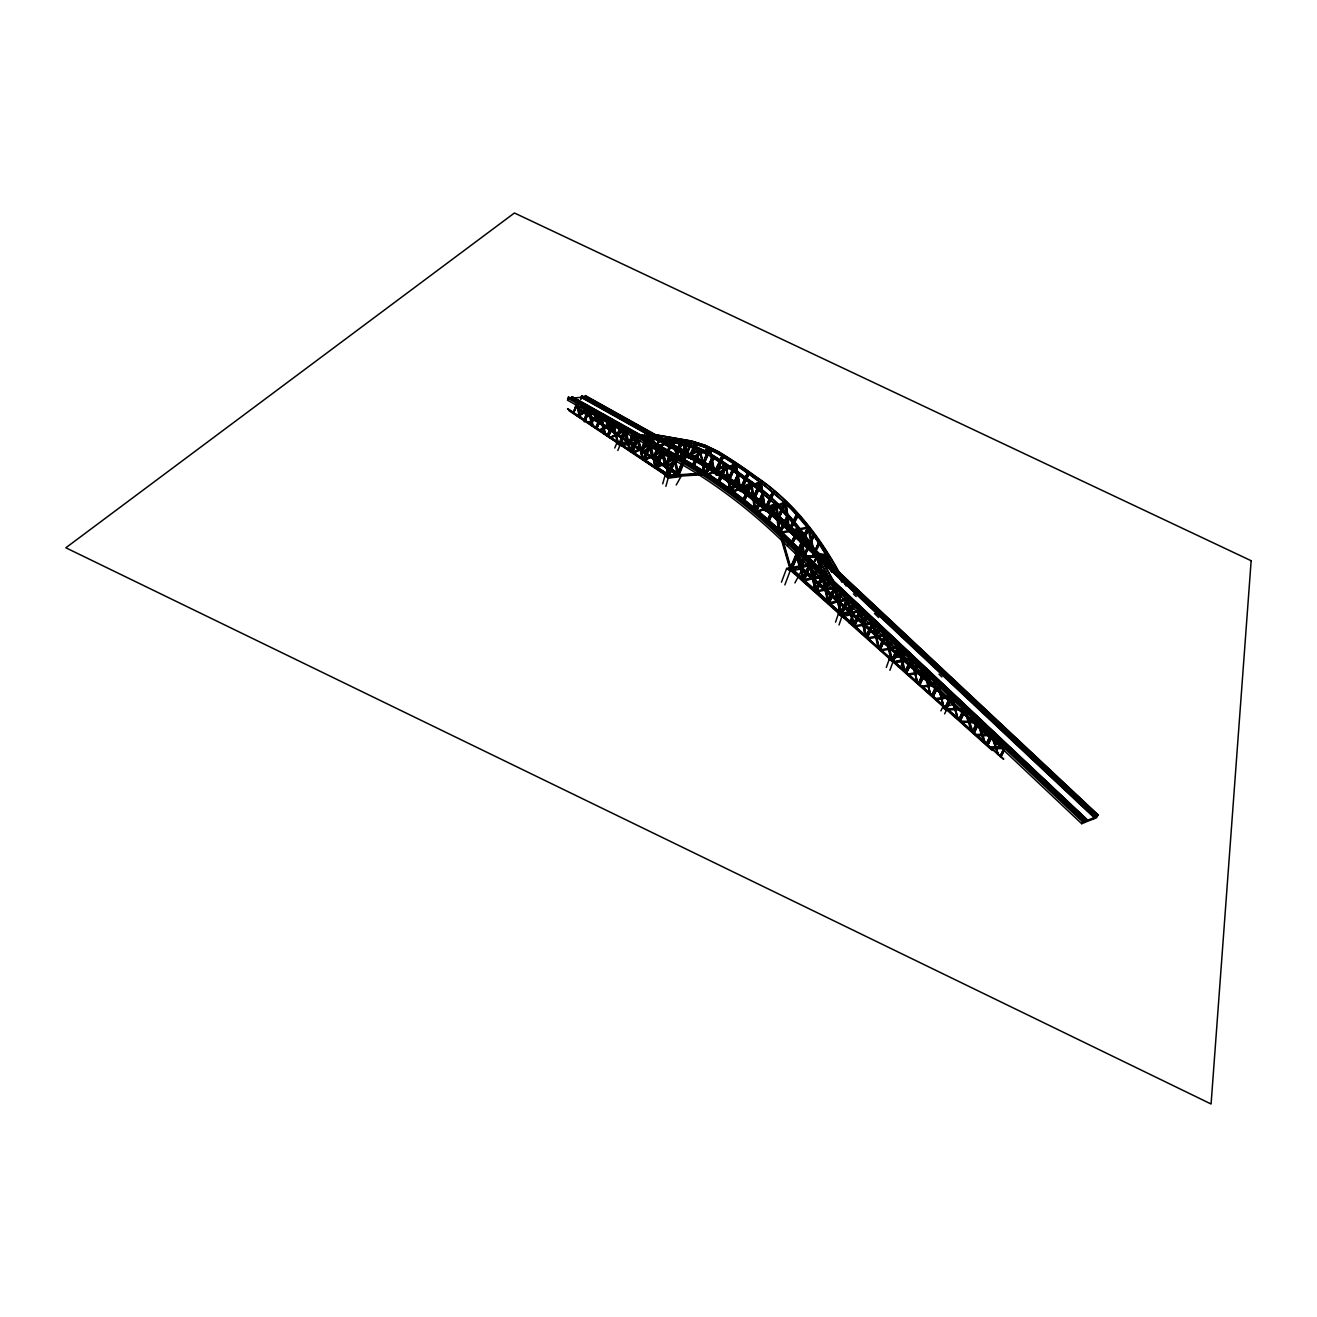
<?xml version="1.0" encoding="UTF-8"?>
<svg xmlns="http://www.w3.org/2000/svg" width="1317" height="1317" viewBox="0 0 1317 1317"><rect width="100%" height="100%" fill="white"/><g stroke="black" fill="none" stroke-linecap="round" stroke-linejoin="round"><path stroke-width="1.5" d="M662.714 483.816L664.986 475.7L668.147 478.219L680.971 476.573L676.23 484.969M665.875 486.335L668.147 478.219M835.521 622.167L838.336 613.969L850.634 611.286M839.011 624.966L841.826 616.751L854.124 614.051L848.938 622.743M886.308 667.439L889.271 659.224L901.388 656.195M889.897 670.32L892.877 662.105L904.977 659.06L902.589 657.15M634.613 435.861L635.65 433.984L681.877 442.084L695.623 446.381L708.744 452.735A571.529 397.125 72.5 0 1 746.492 478.071C786.216 504.724 814.581 543.806 836.097 586.016M644.49 434.808L645.511 432.964L691.672 440.997L705.402 445.278L718.489 451.583A568.796 396.73 72.5 0 1 756.156 476.754C795.715 503.275 824.063 542.094 845.514 584.122M580.616 399.084L581.653 395.89L691.079 456.983A566.639 393.075 72.4 0 1 801.46 540.727L1094.987 816.128L1093.011 819.207L1084.862 822.368L1086.821 819.273L792.439 542.258A569.191 393.437 72.5 0 0 780.602 530.883M581.192 399.035L582.229 395.841L652.178 434.89M584.304 398.771L585.341 395.594L694.701 456.538A565.635 392.927 72.4 0 1 804.95 540.085L809.428 544.3M643.651 459.682L649.215 446.907L651.915 457.855L665.513 466.942L669.678 456.225M642.959 459.617L637.938 438.413L642.054 459.024L655.701 468.144L661.891 452.192L655.817 467.568L668.114 475.783L674.518 459.287M586.542 413.34L577.455 407.727L677.909 474.532L681.597 465.016L677.909 474.532L665.628 466.366L669.546 456.489M677.909 474.532L682.157 464.95M584.501 420.518L588.139 410.772L585.077 420.452L587.497 413.966L585.044 420.436L583.925 420.123M577.406 404.418L573.553 413.192L576.171 404.072M572.911 412.764L576.105 405.751M573.553 413.192L576.83 404.467M595.037 419.514L596.272 414.723M596.157 428.305L600.19 417.555L596.683 428.223M582.888 411.842L584.106 412.221L582.888 411.842L584.188 408.385M583.53 412.27L584.847 408.797M583.875 420.09C596.469 387.247 575.677 442.314 588.765 412.748M606.083 427.317L608.108 421.967M607.993 423.695L606.034 427.284L608.042 421.522M585.11 420.913L588.798 411.184L597.786 416.188M595.663 414.328L593.835 419.152L595.63 419.909L596.864 416.682M595.021 417.489L596.239 414.279M594.428 419.53L595.646 416.32M607.878 436.157L612.339 424.37L608.405 436.059M595.07 419.975L596.914 415.118M600.75 419.679L596.749 428.716L595.514 427.877L600.157 417.127M596.749 428.716L600.865 417.95L607.071 421.407M618.315 435.022L620.34 428.42M619.698 444.059L624.571 431.235L620.208 443.961M608.619 424.09L607.252 427.663L605.441 426.889L607.483 421.572M607.96 423.662L607.252 427.663M606.693 427.712L608.734 422.362M612.932 426.395L608.487 436.553L607.236 435.713L611.714 424.008M607.236 435.713L611.648 425.621M629.575 442.973L632.374 435.697L629.526 442.94L630.761 443.319L633.592 436.042M643.585 460.045L649.676 444.306M608.487 436.553L613.59 424.716M620.9 430.429L618.957 435.466L617.146 434.692L619.714 428.025M617.146 434.692L619.632 429.638M631.6 452.011L636.918 438.166L631.534 451.978L636.144 441.557L632.835 450.216M664.673 453.509L653.364 458.843L657.051 449.476M617.739 435.087L620.323 428.404M618.397 435.515L620.982 428.815M625.822 431.581L620.307 444.455L619.039 443.615L623.962 430.873L613.014 424.765M620.307 444.455L626.168 431.416L624.933 431.811L629.345 450.513L630.794 451.04L626.629 433.375M641.461 450.891L644.787 442.282L641.412 450.858L643.569 451.863L652.409 447.5M644.886 458.118L649.199 446.94M666.978 474.564L567.479 408.616L668.114 475.783L681.119 443.516M669.415 473.824L673.069 464.341M676.724 454.875L680.395 445.409M674.633 461.131L668.46 477.133L568.878 410.575M676.098 457.345L681.794 444.01L677.399 455.369M675.209 461.049L668.46 477.133M630.761 443.319L628.933 442.545L631.748 435.301M630.185 443.385L633.016 436.092M647.865 445.986L633.707 452.982L630.942 451.583L636.292 437.804M636.868 437.738L630.942 451.583M653.43 458.876L657.035 449.607M655.438 455.106L657.595 449.558M685.235 455.682L690.915 442.43L685.795 455.616M678.469 474.466L682.124 465.033M682.98 463.716L678.255 475.865L580.567 410.822M685.894 456.176L691.59 442.907L687.194 454.217M679.144 474.96L683.539 463.65M633.707 452.982L632.226 452.439L638.169 438.512M632.769 452.357L637.494 440.24M643.569 451.863L640.803 450.463L644.145 441.886M642.038 448.685L644.721 441.837M657.726 464.226L661.776 453.855L657.413 464.868M741.718 488.607L747.677 473.33L740.417 490.582L741.191 491.471M646.005 442.627L642.087 451.319L645.445 442.693M649.347 445.146L642.91 459.6L649.297 444.718M650.038 445.558L644.326 460.094L655.125 467.337L661.825 451.747M661.299 451.287L643.848 460.209L644.902 460.028L650.614 445.492M666.863 464.769L668.888 459.6M669.629 473.083L674.403 460.95M656.031 444.405C649.808 433.441 650.318 439.434 655.685 446.233L658.714 440.092L659.866 440.125L656.887 446.265L657.776 446.957M657.545 444.455L659.29 440.026M653.364 458.382L656.393 449.212M654.779 454.678L656.953 449.146M655.487 454.842L657.627 449.41M657.743 449.887L654.17 458.942L664.937 466.136L653.578 458.728L664.114 453.575M654.747 458.876L658.302 449.821M655.125 467.337L661.249 451.813L654.845 448.241M659.29 440.191L656.887 446.265L671.472 440.849L678.255 457.114M656.821 467.173L668.262 474.4L656.821 467.173L663.159 452.538M662.105 437.26L661.002 437.705L665.529 445.13L668.559 439.022L669.695 439.055L666.715 445.179L667.587 445.854M657.381 467.107L662.435 454.365L665.398 466.416M664.937 466.136L669.036 455.83M778.94 530.586L775.729 503.407L767.416 521.598L1085.587 821.067L1082.837 822.137L788.192 544.365A570.08 393.339 72.5 0 0 677.58 459.995L567.94 398.425L571.101 398.162L571.677 396.73L681.301 458.151A569.356 393.47 72.5 0 1 791.896 542.341L1086.327 819.47L1084.451 822.648L1081.701 823.701L787.27 545.929A568.17 391.989 72.5 0 0 677.07 461.806L567.479 400.187L568.516 396.993L678.206 458.514A570.212 393.585 72.5 0 1 788.883 542.867L1083.677 820.606L1081.701 823.701M576.978 401.092L571.677 398.113L572.253 396.68L680.099 457.081M669.135 439.121L666.715 445.179C685.564 437.721 686.355 439.252 667.028 445.903M667.949 461.872L669.382 458.234M681.482 464.555L677.481 473.231L666.632 465.971L670.238 456.9M666.632 465.971L670.797 456.834M667.686 474.482L673.876 458.909M668.937 472.671L673.761 460.571M677.481 473.231L681.613 462.893M678.963 456.867L673.086 442.084L668.262 452.455L667.028 452.027L670.896 440.915M668.279 450.266L671.012 443.5M667.686 452.521L671.802 442.38L673.086 442.084M676.839 450.891L678.057 451.319L676.839 450.891L680.708 439.845M678.09 449.146L680.132 444.092M677.498 451.385L681.613 441.294L682.881 440.997L688.923 457.625L690.355 458.431A566.508 392.828 72.4 0 1 800.736 542.192L815.717 556.235L804.144 555.56L803.847 556.663C804.835 557.437 823.619 557.815 815.849 556.367L822.088 573.603L823.323 573.488L819.915 563.808M678.749 449.64L682.173 441.228L680.938 440.783M657.199 447.023L671.127 441.87L678.42 459.024L685.235 445.113L680.395 457.015M880.135 648.688L885.32 635.913L879.591 648.82L882.588 643.157M699.541 450.266L680.56 459.6C691.771 426.247 685.433 462.333 679.144 458.793L672.51 442.133M681.613 441.294L688.215 457.855L695.014 444.01L690.174 455.863M691.227 459.106L690.355 458.431L696.578 444.504L690.355 458.431L581.077 397.322L571.677 398.113M706.389 474.68A569.059 393.19 72.5 0 0 693.845 466.844L691.985 466.218L699.228 449.838M698.487 451.649L691.985 466.218M693.417 467.041L700.018 450.924L698.652 449.904M893.156 660.443L897.486 649.874L892.613 660.591L895.544 655.109M614.759 448.027L616.784 443.105L629.724 441.689L632.786 444.142L630.761 449.031M617.821 450.48L619.846 445.558L632.786 444.142M709.6 451.501L703.163 465.823L701.747 465L708.974 448.702L704.529 459.518M703.163 465.823L709.781 449.788L708.414 448.768M907.709 668.806L910.508 662.023M712.382 456.933L703.986 474.433L700.298 450.529L705.27 474.12L706.636 475.157L725.618 464.786L730.54 492.097M711.674 458.645L705.27 474.12L703.986 474.433M706.867 476.128L706.077 475.239L713.748 457.97L706.077 475.239L704.71 474.202L700.298 450.529M960.653 718.539L963.435 711.838M977.576 722.885L973.148 732.482L976.835 724.482M715.707 471.157L722.111 455.764L713.715 473.165L710.061 449.393L714.637 470.91M736.285 464.292L716.036 474.927L723.477 456.785L715.806 473.972L714.456 472.935L710.061 449.393M717.419 482.565L724.597 465.313L717.419 482.565L718.786 483.602L725.815 468.012M725.618 464.786L718.111 483.076L724.301 469.231L719.378 481.281M718.786 483.602L726.54 466.284L725.848 465.757L729.997 492.179L750.92 482.927L755.217 511.638M734.31 464.094L736.236 465.049L728.499 482.285L727.132 481.248L734.853 464.028M729.124 477.742L731.264 472.605M795.978 554.391L789.624 569.602L992.195 750.492M797.476 550.802L803.996 536.348L798.464 549.65M791.336 566.738L796.094 555.346M781.063 538.472L790.035 569.29L804.736 536.892L798.744 551.23M792.011 567.38L796.505 556.614M802.679 559.396L799.156 567.825L848.922 612.043M807.42 548.053L813.511 534.735L811.93 538.505M807.963 547.954L809.56 544.184M990.4 737.454L988.129 742.887L990.812 737.322M729.091 479.981L732.68 471.404M728.499 482.285L735.676 465.131M730.046 491.422L737.866 474.021L730.046 491.422L731.989 492.393L739.265 475.058L738.557 474.532M736.384 479.734L730.737 491.949L726.029 465.592L731.297 491.867L737.997 474.614L730.968 492.92L749.373 484.722M731.429 492.476L739.265 475.058M789.624 569.602L790.546 568.648M1003.324 759.185L790.71 569.273L797.312 553.568M793.18 564.598L795.517 559.034M809.56 564.17L802.777 578.986L791.797 568.944L797.262 555.955M791.797 568.944L797.806 555.856M803.403 559.939L799.551 567.495L795.089 552.185M808.144 548.58L814.235 535.262L808.687 548.498M949.952 697.006L945.112 707.459L945.853 708.151L950.018 699.327M739.726 490.056L747.546 472.737L739.726 490.056L741.092 491.109L748.929 473.791L748.237 473.264L741.685 488.788M741.092 491.109L748.929 473.791M799.156 567.825L800.061 566.853M802.942 561.091L800.242 567.495L999.554 744.945M814.367 573.389L812.276 577.142L801.312 567.166L803.65 561.618M802.646 565.223L804.193 561.519M751.118 486.187L743.858 502.073L742.475 501.02L750.46 483.372M742.475 501.02L749.719 485.133M744.467 499.719L749.669 487.422M743.858 502.073L751.859 484.442M802.777 578.986L809.017 564.269M803.304 580.023L809.741 564.812M829.019 602.659L802.926 580.879L803.502 579.529M802.926 580.879L808.868 568.088M821.215 577.488L815.223 590.362L804.029 580.55L810.482 565.355M804.029 580.55L810.301 566.936M1083.512 820.903L788.751 543.164A570.179 393.536 72.5 0 0 678.09 458.81L678.206 458.514M740.648 491.554L760.798 482.582L761.506 483.109L754.065 500.575L752.122 499.604L760.107 482.055M754.164 496.032L756.386 490.797M757.868 487.29L759.366 483.8M757.077 491.323L753.373 500.048L754.065 500.575M753.505 500.658L761.506 483.109L791.797 508.872L806.728 525.73M812.276 577.142L814.614 571.66M825.627 589.621L812.424 579.036L816.112 570.36M813.33 578.064L812.424 579.036M813.511 578.706L825.232 588.337L813.511 578.706L815.931 573.027M814.861 576.714L816.474 572.928M754.888 510.947L762.428 493.282L754.888 510.947L756.287 512.017L764.387 494.254L762.428 493.282M763.136 493.809L755.925 512.642L774.198 505.135M763.679 493.727L756.156 511.391L754.657 511.72L750.92 482.927M756.287 512.017L763.844 494.336M772.042 491.899L774.001 492.871L765.918 510.535L764.518 509.481L772.585 491.817L765.819 507.638M815.223 590.362L821.446 575.776M815.997 590.79L815.404 591.119M815.964 590.905L821.347 578.295M818.071 587.102L821.89 578.196M817.281 588.962L821.956 578.031M834.385 587.53L827.866 601.507L816.721 591.333L822.845 577.06M816.721 591.333L822.615 578.723M825.051 589.851L827.751 583.546M765.21 510.008L772.75 492.426L765.77 509.926L767.268 506.403M769.523 501.135L773.293 492.344M765.918 510.535L773.458 492.953M824.689 588.452L827.027 583.003M839.324 595.975L837.299 599.531L826.187 589.407L828.475 584.09M826.187 589.407L829.019 583.974M857.68 611.022L841.234 615.072L841.612 614.282L828.014 603.416L828.607 602.05M828.014 603.416L829.15 601.935M827.866 601.507L833.842 587.645M828.393 602.544L834.583 588.189M829.71 600.634L833.645 591.547M846.205 601.013L840.444 613.129L829.134 603.104L835.324 588.732M829.134 603.104L835.093 590.428M850.996 612.24L837.447 601.441L838.024 600.075M838.567 599.959L837.447 601.441M837.299 599.531L839.538 594.362M840.279 594.905L837.151 600.601L835.538 592.815M838.353 600.453L840.674 595.103M838.55 601.112L850.37 610.973L838.55 601.112L840.872 595.761M839.094 600.996L841.415 595.646M841.481 615.302L853.432 624.785L840.773 614.644L841.184 613.689M840.444 613.129L846.419 599.4M840.97 614.183L846.419 601.671M841.728 613.574L845.465 604.98M853.762 624.505L841.711 614.726L847.127 602.281M841.711 614.726L847.671 602.165M849.844 611.088L852.083 605.968M862.388 622.925L850.173 612.603L850.584 611.648M809.807 544.81L804.325 556.202L803.6 555.659L808.539 544.365L809.807 544.81L804.868 556.103L803.551 556.433L798.975 528.529L778.627 532.694L775.417 504.477L776.734 504.164L779.713 530.372M804.967 553.683L809.082 544.267M850.37 612.125L852.823 606.511M863.112 622.398L851.111 612.685L854.19 605.606M853.959 607.252L851.111 612.685M853.218 624.637L859.046 611.269M854.486 622.842L859.589 611.154M853.745 625.69L859.079 613.508M855.046 623.83L859.606 613.376M847.918 602.495L852.889 624.917L862.454 633.461L854.503 626.25L860.561 612.389M854.503 626.25L860.33 614.002M827.405 555.708L813.346 554.934L818.581 542.604L814.466 551.971M814.367 554.391L813.099 553.93L813.824 554.49C823.29 531.492 820.672 546.341 813.05 554.704L807.947 527.047L788.192 531.113L786.364 515.062M862.569 622.529L864.759 617.541M863.754 623.254L862.948 623.451L865.516 618.085M860.199 613.508L862.256 622.809L871.788 631.304L863.853 624.126L866.125 618.957M863.853 624.126L866.652 618.825M871.047 624.9L865.878 636.621L870.85 626.464M871.788 625.476L866.586 637.28L871.591 627.024M867.294 637.938L872.545 626.052M873.089 625.921L867.195 637.84L882.719 635.14M877.418 629.444L875.196 634.448L876.463 634.926M876.463 632.654L877.945 629.328M878.159 630.036L876.447 634.975M876.612 635.749L878.867 630.678M878.653 632.242L876.513 635.65L882.324 634.646M884.563 635.354L878.867 648.162L875.13 628.127M879.41 648.03L884.283 637.066M873.319 626.365L877.978 647.338L880.299 649.479L886.078 636.49M880.299 649.479L885.798 638.218M889.782 642.268L888.86 645.939M890.506 642.894L888.876 646.565L890.127 647.091L891.774 643.404M885.584 637.51L887.279 645.083L889.584 647.223L891.247 643.536M898.704 650.335L893.338 661.249L891.889 659.916L896.647 649.314M891.889 659.916L897.173 649.182M893.338 661.249L898.161 650.466M734.771 466.267L727.807 481.775L735.314 463.568L739.677 490.813L760.567 481.61M904.73 655.207L902.589 658.928L901.157 657.595L902.738 654.072M903.462 654.714L901.865 658.253L903.116 658.78M902.589 658.928L904.203 655.339M911.726 662.5L906.508 673.003L905.059 671.67L910.442 659.751M910.195 661.315L905.059 671.67M910.442 662.039L905.783 672.345L907.051 672.872M907.874 668.773L910.969 661.908M906.508 673.003L911.199 662.632M750.361 485.677L743.167 501.547L750.608 483.981L751.908 483.668L755.958 511.408M916.253 670.468L914.278 669.283L915.809 665.892M916.336 665.76L914.278 669.283M916.55 666.534L915.529 669.81M915.727 670.616L917.291 667.159M757.604 489.595L752.814 500.131L760.008 481.676M799.123 566.08L786.644 568.417L781.458 582.196M924.83 674.781L919.793 684.84L918.328 683.49L923.497 672.114M918.328 683.49L924.024 671.966M923.53 674.32L919.052 684.165L923.316 675.819M919.793 684.84L925.061 673.267M800.72 569.109L790.052 571.117L784.85 584.896M929.489 682.222L927.497 681.021L928.979 677.794M927.497 681.021L929.506 677.646M929.72 678.436L928.765 681.564L928.024 680.889M928.962 682.371L930.461 679.078M977.165 722.77L961.245 721.996L960.225 721.058L964.143 712.481M794.908 582.937L802.514 568.763M937.934 687.375L933.144 696.808L931.662 695.458L935.86 686.322M931.662 695.458L935.547 688.001M936.634 686.914L932.403 696.133L936.305 688.61M933.144 696.808L937.408 687.523M975.041 721.65L960.225 721.058L958.694 719.675L962.562 711.262M959.994 717.847L963.089 711.098M963.353 711.871L959.961 720.218M960.225 721.058L964.653 712.316M945.112 707.459L950.479 696.858M951.533 698.175L946.61 708.842L945.853 708.151L949.936 699.36M976.572 723.708L972.39 731.791L976.77 722.292M977.362 724.334L973.675 732.334L974.415 733.026L978.152 724.943M965.114 712.662L971.271 730.754L973.905 733.19L977.626 725.091M946.38 708.003L949.639 700.957M961.575 708.99L946.61 708.842L951.236 699.804M991.75 737.635L987.618 745.57L986.104 744.171L989.495 736.861M986.104 744.171L990.022 736.697M986.861 744.879L990.302 737.487M987.618 745.57L991.964 736.236M755.925 512.642L775.96 504.395L776.668 504.938L768.667 522.042L766.708 521.055L775.252 503.868L768.058 519.26M769.556 518.091L774.363 507.819L767.416 521.598M768.124 522.125L776.668 504.938M1004.525 750.064L1000.805 757.11L1000.031 756.402L1003.998 747.908M1000.031 756.402L1003.719 749.439M1000.805 757.11L1004.015 750.246M784.29 502.501L786.249 503.489L777.705 520.594L776.306 519.54L784.833 502.419M779.252 514.338L784.043 504.115M811.239 537.237L808.967 527.804L800.752 542.192L776.997 520.067L784.767 502.057L786.463 510.963M780.751 513.169L777.557 519.985L786.512 528.084A566.343 392.812 72.4 0 0 765.473 509.663M777.705 520.594L785.706 503.571M904.153 660.739L900.614 666.583M776.997 520.067L784.685 504.658M940.881 710.884L942.61 707.459L946.314 710.439L956.521 707.492M944.585 713.863L946.314 710.439M788.126 516.379L779.631 533.467L787.582 516.462L788.85 516.906L780.092 533.023L778.676 531.936L787.418 515.836M781.047 528.282L786.512 517.614M780.092 533.023L788.85 516.906M796.423 514.404L798.398 515.391L789.657 531.426L788.241 530.339L796.423 514.404L797.674 514.865L789.196 531.87L808.737 527.936L807.947 527.047M789.69 528.479L796.966 514.321M791.319 527.244L789.739 531.772M789.657 531.426L797.855 515.49M803.6 555.659L817.692 556.449L813.001 564.483L816.639 556.153L817.396 557.552M812.49 564.088L815.519 559.231M813.001 564.483L817.149 556.548M797.937 529.072L799.929 530.076L791.929 544.382L790.496 543.295L798.497 528.973L791.978 541.419M791.929 544.382L799.386 530.158M826.335 556.284L822.483 562.705L826.105 554.424L827.158 554.704L813.099 553.93M821.973 562.326L825.825 555.906M822.483 562.705L826.105 554.424L831.537 571.776L832.772 571.677L827.323 556.251M802.004 542.637L800.028 541.649L808.012 527.393L803.37 536.249M805.016 535.015L807.798 529.714M801.46 542.736L809.461 528.479M802.942 540.859L808.523 530.257M839.406 575.727L1095.481 815.931L1093.505 819.009L1096.205 817.972L1098.18 814.894L812.424 547.098M787.27 545.929L788.192 544.365M651.158 438.759L652.261 438.331M680.56 459.6L699.311 449.311L681.136 459.534M690.355 458.431L709.073 448.175L709.303 449.13L690.668 459.172M690.915 458.365L697.516 454.661M704.118 450.957L707.427 449.097M681.449 460.292L697.895 451.188M706.077 475.239L725.058 464.868M706.307 476.194L726.589 465.527M715.806 473.972L734.754 463.633M716.596 474.861L733.832 465.477M576.928 415.431L587.58 409.9L587.859 410.805L577.801 416.024L576.928 415.431L584.6 411.694M577.801 416.024L588.436 410.756M587.464 414.46L592.798 412.501M590.016 414.18L593.358 412.451M587.826 422.741L599.63 416.666L599.91 417.571L588.715 423.333L587.826 422.741L596.831 418.345M604.026 419.843L599.235 422.313L597.77 421.769L603.4 419.135M598.659 422.362L605.046 419.086M617.607 442.66L612.685 424.947L618.167 442.594L614.331 426.346M610.874 425.226L600.272 430.626L598.807 430.083L611.763 423.481M599.696 430.675L612.059 424.387M617.245 426.033L610.199 429.622L608.734 429.079L615.78 425.737M609.623 429.671L616.685 426.099M624.933 431.811L630.217 451.105M609.87 437.491L611.335 438.018L609.87 437.491L624.011 430.346M610.446 437.425L622.809 431.186M610.775 438.084L624.291 431.252M627.995 433.589L621.245 436.981L619.78 436.437L626.843 432.898M619.78 436.437L625.641 433.721M620.669 437.046L627.435 433.639M621.904 445.541L637.214 438.117L622.48 445.475L621.015 444.932L634.629 438.117M621.031 444.932L635.206 438.067M639.716 440.734L632.358 444.389L630.892 443.845L635.996 441.31M630.925 443.845L634.86 442.1M631.798 444.455L639.157 440.8M632.226 452.439L648.771 444.241L649.643 445.097M633.131 453.048L649.067 445.162M642.087 451.319L651.273 446.792M642.992 451.929L653.611 446.693M663.011 453.624L668.196 475.453L662.928 452.439M644.309 459.814L660.113 452.077M644.227 460.473L662.171 452.143M666.287 453.575L654.269 459.435L665.134 454.349M656.212 468.029L650.944 445.327M674.798 459.221L656.524 467.881L656.212 466.959L672.164 459.221M672.724 459.156L656.212 466.959M665.464 466.893L654.631 459.238M672.213 464.045L666.336 466.679L666.04 465.757L676.658 460.621M666.336 466.679L676.954 461.543M667.637 475.519L668.888 475.124M674.304 461.065L677.432 474.268L678.683 473.873L675.539 460.67M678.683 473.873L677.432 474.268M730.968 492.92L751.908 483.668M735.726 464.374L740.417 490.582L748.089 487.274M755.217 484.03L758.773 482.417M775.729 503.407L756.238 511.589M774.939 507.391L765.539 511.177L765.309 510.189L774.149 506.485M777.688 505.02L784.767 502.057M765.539 511.177L774.38 507.473M779.697 505.251L786.315 502.715L789.262 528.792M778.479 505.909L783.78 503.687M659.208 445.541L669.711 441.524M667.275 445.113L681.268 439.779M661.249 445.673L671.127 441.87M991.536 736.335L998.22 754.723L994.664 741.553M997.068 753.67L998.73 754.559M1001.002 747.2C978.992 746.673 993.232 749.373 1002.945 748.237M983.569 741.833L985.215 742.706L983.569 741.833L978.515 725.404M993.051 738.837L993.677 740.039M765.292 507.967L760.996 482.417L764.272 510.255L765.589 509.942M988.59 734.491C969.559 733.52 973.889 736.499 988.705 735.528M983.42 730.244L981.412 729.025M971.271 730.754L972.917 731.626L967.797 716.267M969.756 718.209L968.275 716.843M961.245 721.996L975.683 722.523M970.777 719.148L969.279 718.358L972.967 718.506M797.658 554.21L802.629 580.04L803.963 579.71L799.732 557.848M809.84 566.343L812.128 578.196L813.445 577.867L810.613 566.112M951.104 698.29L958.085 719.131L953.59 701.747M967.666 716.283L966.563 715.263M958.694 719.675L960.719 720.909M956.982 718.094L958.611 718.967M779.384 532.694L780.141 532.48M788.949 531.113L789.706 530.883M799.995 529.302L798.662 529.615L803.551 556.433M810.087 565.47L815.075 591.415L816.408 591.086M822.631 579.579L824.541 589.506L826.088 588.979M954.216 704.858L955.483 705.385M956.224 706.06L954.957 705.533M822.862 579.118L827.718 602.577L829.052 602.231L824.59 580.731M837.151 600.601L838.468 600.256L836.855 592.485M938.28 687.672L943.351 705.83L940.486 690.948M951.878 702.06L952.981 703.08M947.713 705.994L954.512 704.052M942.248 704.809L943.877 705.682M834.929 588.847L840.295 614.199L841.629 613.854L837.085 592.403M847.638 602.462L849.695 612.158L851.012 611.812M950.331 697.483L936.058 699.525L935.58 698.438M945.705 696.808L944.701 695.886M936.058 699.525L950.858 697.335M862.948 623.451L861.088 613.771M924.649 673.366L930.296 694.191L926.888 676.839M939.433 691.655L938.346 690.651L939.433 691.655L938.56 687.853M804.193 581.126L803.386 580.237L819.734 575.727M818.466 576.122L803.386 580.237M820.919 577.274L813.132 579.381L812.869 578.393L820.129 576.402M803.633 581.225L821.808 576.237M813.132 579.381L820.376 577.389M929.193 693.17L930.823 694.043M791.961 569.52L791.155 568.631L807.864 564.12M801.477 567.742L800.687 566.853L809.642 564.417M791.418 569.619L809.922 564.631M800.934 567.841L809.889 565.405M922.295 687.161L921.291 686.239L922.295 687.161L935.745 685.103M930.461 683.753L931.465 684.675L930.461 683.753L934.329 683.177M911.578 661.002L917.356 682.585L914.278 666.6M925.439 679.128C929.012 681.712 923.217 677.448 924.6 675.407M916.253 681.58L917.883 682.453M908.598 674.93L907.594 674.024L908.598 674.93L924.402 672.444M916.813 671.604L917.801 672.526L916.813 671.604L920.797 670.995M903.396 670.123L905.009 670.995L903.396 670.123L899.001 650.73M912.615 667.752L914.212 668.608L912.615 667.752L911.743 663.883M908.714 659.504L894.029 661.875L895.017 662.797L894.556 661.743M908.763 658.665L903.264 659.554L904.252 660.459L903.791 659.422M890.621 658.73L892.235 659.587L890.621 658.73L886.094 638.432M899.873 656.426L901.47 657.282L899.873 656.426L898.54 650.417M880.612 649.742L881.567 650.647L880.596 649.742L896.186 647.174M896.926 647.404L890.852 648.392L890.407 647.355M877.978 647.338L880.843 649.347M887.279 645.083L888.695 645.774M860.149 612.504L865.368 636.144L868.693 638.613L866.751 636.819M872.957 626.135L874.686 633.971L878.011 636.424M876.282 634.827L874.076 627.336M865.368 636.144L861.12 614.348M874.686 633.971L873.5 626.003M854.404 625.361L853.597 625.559L849.152 604.256M863.837 623.649L869.269 622.711M816.886 591.893L816.079 591.004L833.941 587.102M832.031 587.695L825.545 589.094L825.792 590.082L838.699 601.671L837.908 600.799M816.342 592.008L834.748 587.991M834.254 588.255L825.084 589.736M840.295 614.199L836.311 592.634L838.468 600.256M849.695 612.158L848.181 602.346M840.773 614.644L853.432 624.785L841.267 615.072L859.952 611.615M842.09 615.253L841.267 615.072M844.51 599.301L828.475 602.774L828.739 603.779L846.699 599.943L828.739 603.779M849.317 611.812L814.219 580.534M815.075 591.415L811.025 567.364M859.392 611.582L850.634 613.014L861.269 621.476M779.631 533.467L799.221 529.516M803.683 580.287L790.71 569.273L781.623 538.39M813.165 578.443L800.242 567.495L795.797 552.086M822.088 573.603L823.323 573.488M831.537 571.776L826.566 556.449M832.772 571.677L826.105 554.424M790.035 569.29L795.847 573.274M799.551 567.495L800.785 567.397M801.312 567.166L811.453 575.792M869.895 623.04L853.959 625.888L1003.834 759.004M870.537 623.517L864.265 624.653L872.331 631.172L864.38 623.995M872.15 623.698L854.914 626.777L862.997 633.345L855.029 626.118M800.028 541.649L801.296 542.094L788.949 530.883L785.755 502.798M877.484 636.539L883.592 635.452M868.166 638.745L884.925 635.831M778.627 532.694L779.927 532.611M788.192 531.113L789.492 531.014M889.88 647.487L895.511 646.565M904.252 660.459L908.187 659.817M895.017 662.797L909.372 660.41M881.567 650.647L896.317 648.211M776.306 519.54L778.248 520.511M764.518 509.481L766.461 510.453M907.594 674.024L921.604 671.868M776.734 504.164L779.384 532.48L780.652 532.924M785.541 502.946L785.903 511.062M921.291 686.239L935.383 684.083M944.19 696.034L947.927 695.491M935.054 698.586L948.191 696.726M678.255 475.865L630.481 443.599M667.999 476.079L705.221 473.544L705.451 474.515L668.312 476.836M713.715 473.165L716.366 473.89M670.485 474.993L677.811 474.054L668.476 467.815M668.114 475.783L657.117 467.996M677.794 474.828L698.125 473.462M655.454 467.535L649.709 445.739M665.266 466.317L661.43 452.554M657.084 467.815L655.636 468.111L650.384 445.393M688.923 457.625L685.811 448.356M688.215 457.855L685.844 450.43M709.303 449.13L708.513 448.241M699.574 450.776L700.578 450.858L693.977 466.975L693.269 466.531M709.32 449.64L710.324 449.723M642.054 459.024L643.519 459.551L638.959 440.273M651.915 457.855L653.989 458.81M655.685 446.233L656.969 445.936M665.529 445.13L666.797 444.833L669.118 438.956L665.118 438.265M629.345 450.513L630.794 451.04M637.461 441.952L639.782 449.344M640.655 449.92L639.206 449.393M619.039 443.615L620.867 444.405M616.718 442.068L618.167 442.594M624.834 433.425L626.612 440.997L628.061 441.524L626.168 433.54M626.612 440.997L628.061 441.524M600.536 418.115L604.207 433.688L605.639 434.215L602.198 419.563M612.751 426.856L614.117 432.667L615.549 433.194L614.265 427.729M604.207 433.688L605.639 434.215M614.117 432.667L615.549 433.194M598.807 430.083L600.272 430.626M608.734 429.079L610.199 429.622M588.469 411.348L591.777 425.375L593.226 425.901L589.703 410.953M600.782 420.419L601.721 424.403L603.153 424.93L601.836 419.349M591.777 425.375L593.226 425.901M603.153 424.93L601.721 424.403M595.514 427.877L597.325 428.651M597.77 421.769L599.235 422.313M588.715 423.333L588.403 422.675M594.411 419.086L594.955 419.481M576.517 404.632L579.464 417.127L580.896 417.654L577.735 404.237M590.839 416.715C588.04 416.106 592.88 417.291 589.95 412.912M579.464 417.127L580.896 417.654M678.107 475.585L696.923 474.383M989.627 747.398L1002.303 747.365M990.68 748.352L1002.435 748.402M947.137 708.678L960.225 708.826M962.233 709.863L947.647 709.764L945.639 707.311M815.585 553.963L825.232 554.589M668.559 439.022L669.695 439.055M658.714 440.092L659.866 440.125M644.951 433.013L691.112 441.047L704.842 445.327L717.93 451.649A568.96 396.746 72.5 0 1 755.596 476.836C795.814 503.703 824.195 543.411 846.024 585.983M649.067 435.45L653.084 436.157M657.084 436.865L661.101 437.557M673.135 439.664L677.152 440.355M681.152 441.063L691.195 442.808M648.507 435.515L690.635 442.874L704.315 447.138L717.353 453.443A567.067 395.413 72.5 0 1 754.871 478.548C793.064 504.345 821.232 541.402 841.876 582.279M635.074 434.05L681.317 442.15L695.063 446.447L708.184 452.801A571.693 397.158 72.6 0 1 745.949 478.137C786.957 505.498 815.355 546.357 837.678 589.637M645.231 437.557L679.391 443.566M636.621 436.207L680.84 443.977L694.536 448.274L707.624 454.612A569.784 395.808 72.6 0 1 745.224 479.849C783.566 505.81 811.749 543.098 832.459 584.155M694.454 444.076L696.018 444.553M684.659 445.179L686.239 445.673M693.137 443.417L704.875 447.072L717.913 453.377A566.903 395.38 72.5 0 1 733.618 463.271M681.399 443.911L698.372 449.788M701.648 451.369L708.184 454.546M585.225 395.874L655.142 434.84M658.73 436.849L694.586 456.834A565.602 392.878 72.4 0 1 727.461 476.952M580.402 406.443L585.752 409.439M664.196 453.509L670.649 457.098M584.764 397.01L652.87 435.005M663.62 441.014L694.075 458.003A565.503 392.68 72.4 0 1 740.911 487.85M664.739 441.886L689.845 455.912M581.538 396.17L690.964 457.262M581.653 397.273L653.38 437.343M656.953 439.335L689.235 457.378M571.562 397.01L681.185 458.431A569.323 393.421 72.5 0 1 791.764 542.637L1086.163 819.767M582.279 404.056L589.341 408.023M592.88 409.999L598.181 412.978M601.721 414.954L610.561 419.909M614.084 421.901L619.385 424.864M622.925 426.856L631.765 431.795M635.288 433.787L640.605 436.75M647.668 440.718L652.969 443.697M668.871 452.62L674.172 455.583M571.101 398.162L680.675 459.617A569.224 393.223 72.5 0 1 791.204 543.839M568.401 397.273L678.09 458.81M589.95 415.596L639.321 448.422M642.729 450.694L675.061 472.194M581.126 410.772L603.252 425.49M606.66 427.745L627.09 441.327M617.722 434.626L618.957 435.466M620.34 436.388L621.245 436.981M631.469 443.796L632.358 444.389M571.166 411.661L666.649 475.421M667.192 465.905L678.041 473.165M577.505 415.382L578.377 415.974M585.686 420.864L584.995 420.436M607.812 435.664L609.063 436.503M621.575 444.866L622.48 445.475M644.425 460.143L655.586 467.617M644.902 460.028L655.685 467.272M799.699 567.726L805.016 572.352M790.184 569.504L795.484 574.13M803.485 580.781L814.005 589.884M828.772 602.807L825.249 599.712M828.558 603.301L840.46 613.738M746.986 472.819L748.369 473.857M759.547 482.137L760.946 483.174M721.551 455.83L722.918 456.851M737.306 474.087L738.705 475.141M749.9 483.454L751.299 484.508M807.469 527.491L808.901 528.578M724.597 465.313L725.98 466.35M774.709 503.95L776.125 505.02M711.822 456.999L713.188 458.036M786.858 515.918L788.29 517.005M740.269 489.99L741.652 491.027M790.2 531.327L789.492 530.8A566.343 392.812 72.4 0 1 801.296 542.094M730.606 491.34L731.989 492.393M743.035 500.937L744.418 501.991M755.448 510.864L756.847 511.918M778.446 531.014L767.959 521.499L768.667 522.042M792.472 544.283L791.764 543.74L1085.982 820.804L1094.147 817.643L818.713 559.05M804.144 555.56L804.868 556.103L800.341 531.212M758.51 480.853L755.431 478.483A566.903 395.38 72.5 0 0 736.763 465.345M745.768 479.783L751.941 484.541M755.02 486.928L782.249 510.305L798.398 528.858M851.786 612.207L854.124 614.051M852.823 614.315L861.367 621.492L851.408 613.129M786.644 568.417L790.052 571.117M838.336 613.969L841.826 616.751M889.271 659.224L892.877 662.105M616.784 443.105L619.846 445.558M852.889 614.38L861.384 621.492M842.007 615.171L853.432 624.801M853.07 613.788L861.68 621.18M842.254 614.611L852.313 623.27M815.091 580.682L823.454 587.991M804.572 580.451L815.766 590.246M840.114 603.087L849.86 611.697M829.677 602.988L840.987 613.014M802.316 568.763L805.378 571.479M814.581 579.678L823.767 587.859M832.97 596.041L849.827 611.055M852.906 613.788L860.561 620.603M865.17 624.702L875.887 634.251M878.966 636.984L921.884 675.193M926.477 679.276L949.475 699.755M983.206 729.766L987.799 733.865M808.078 575.068L811.14 577.801M852.527 614.644L860.182 621.476M864.792 625.559L881.649 640.572M884.711 643.305L887.773 646.038M890.835 648.754L900.038 656.953M904.631 661.052L933.753 686.964M936.815 689.696L944.47 696.528M947.549 699.245L953.673 704.71M958.266 708.809L961.328 711.542M964.406 714.258L967.468 716.991M970.53 719.724L998.121 744.286M851.984 614.759L997.611 744.451M805.033 581.472L814.202 589.654M817.264 592.387L852.445 623.797M798.546 576.862L839.834 613.738M842.88 616.471L890.276 658.813M893.338 661.546L957.558 718.917M962.134 723.017L989.66 747.595M826.73 589.308L830.895 593.094M833.661 595.63L836.443 598.165M802.86 569.174L805.609 571.66M808.342 574.163L811.074 576.648M827.751 591.432L830.517 593.967M833.299 596.486L836.065 599.021M817.281 591.218L828.409 601.392M792.34 568.845L803.321 578.887M816.902 592.09L822.466 597.177M791.978 569.718L796.094 573.471M975.963 734.442L977 735.396M986.614 744.006L988.129 745.406M990.104 747.233L991.158 748.188M932.189 695.31L933.671 696.66M918.854 683.342L920.32 684.708M892.432 659.784L893.881 661.118M809.297 544.596L804.819 540.382A565.602 392.878 72.4 0 0 732.137 480.112M812.293 547.395L1098.016 815.19M835.669 571.018L804.259 541.583A565.503 392.68 72.4 0 0 743.99 490.089M838.649 573.833L1097.341 816.408L1094.641 817.445L819.24 558.951M836.41 572.911L801.971 540.612A566.475 393.059 72.4 0 0 753.933 498.353M803.337 542.308L810.828 549.321M815.305 553.535L836.279 573.208M839.275 576.023L1095.316 816.227M801.296 540.991L1094.822 816.425M804.275 544.909L814.762 554.737M792.307 542.538L826.681 574.887M829.661 577.702L1086.657 819.586M853.416 593.918L856.182 596.568M938.972 674.156L941.869 676.954M874.488 613.508L878.686 617.558M800.785 531.953L816.03 555.939M663.982 440.29L665.859 443.319M661.546 437.326L666.221 444.899M651.701 438.396L656.393 446.002M813.873 534.998L837.135 573.438M839.242 576.928L841.365 580.418M651.734 438.709L654.45 443.187M818.153 559.462L826.632 573.504M829.825 578.789L831.932 582.295M682.173 441.228L684.363 446.743M817.083 558.194L822.631 573.504L816.639 556.153M965.641 712.513L971.798 730.589M966.629 714.489L972.39 731.791M992.672 738.096L997.595 753.505M992.985 737.997L998.22 754.723M979.585 727.066L984.079 741.669M980.507 727.116L985.215 742.706M979.98 727.28L984.688 742.87M952.175 699.936L957.508 717.946M952.52 699.986L958.085 719.131M797.872 559.741L800.11 567.397M797.46 555.84L800.226 565.47M782.924 540.135L790.71 567.232M782.38 540.217L790.71 569.273M826.615 554.803L826.862 555.807M698.751 449.377L698.981 450.332M704.661 473.626L704.891 474.581M674.979 460.736L678.107 473.939M674.864 460.999L677.547 472.309M663.949 454.266L668.427 473.215M663.373 454.332L668.312 475.19M650.269 445.673L654.977 465.543M650.071 446.94L652.804 458.448M638.268 440.52L642.63 458.958M625.608 433.606L627.485 441.59M613.261 425.951L614.99 433.244M601.178 417.785L605.079 434.281M601.26 419.399L604.783 433.639M601.359 420.353L602.297 424.354M589.127 411.003L592.65 425.951M589.374 412.962L592.354 425.325M589.16 412.6L589.983 416.156M577.159 404.286L580.32 417.703M938.807 687.523L942.774 704.661M951.615 699.557L952.454 703.229M939.103 687.392L943.351 705.83M925.917 675.078L930.296 694.191M925.621 675.209L929.72 693.022M925.192 674.222L926.526 680.132M912.533 662.747L916.797 681.449M913.372 664.871L914.212 668.608M912.846 662.78L917.356 682.585M912.418 663.126L913.685 668.74M912.269 663.752L913.142 667.604M900.762 652.195L905.009 670.995M899.807 650.45L904.466 671.127M899.527 650.598L903.923 669.991M899.741 649.544L901.47 657.282M899.215 649.66L900.943 657.413M899.067 650.285L900.4 656.294M887.888 640.144L892.235 659.587M887.543 639.947L888.432 643.947M887.362 640.26L891.691 659.735M886.555 638.087L891.148 658.599M886.111 637.379L887.806 644.951M874.587 628.258L879.048 648.31M874.274 628.143L878.521 647.207M861.631 613.656L863.326 621.328M861.137 615.253L862.372 620.817M850.123 606.067L853.976 623.435M853.021 622.925L848.461 602.379L850.486 611.928M874.603 627.221L875.854 632.917M862.75 617.887L866.421 637.132L861.367 614.183M836.13 590.576L841.086 613.985M836.065 592.716L837.283 598.544M824.047 580.846L828.508 602.346M823.405 579.019L827.866 600.503M811.914 569.965L813.066 575.891M811.14 570.195L811.914 574.146M798.81 555.972L803.403 579.826M798.975 558.095L802.794 577.949M824.327 581.225L825.101 585.209M823.405 579.348L825.315 589.275M823.174 579.48L824.705 587.415M812.177 569.125L816.013 589.094M811.256 567.232L815.865 591.201M700.134 450.71L704.546 474.367M811.93 541.057L813.676 550.572M808.967 527.804L813.824 554.49M809.082 529.846L810.465 537.468M811.157 541.271L812.556 548.893M799.435 529.385L804.325 556.202M736.647 466.317L740.961 490.5M735.907 466.547L736.631 470.581M738.063 478.647L740.22 490.731M760.996 482.417L765.029 510.025M760.798 482.582L764.255 506.222M751.348 483.751L755.415 511.49M787.138 516.988L788.504 529.006M681.86 458.086A569.191 393.437 72.5 0 1 779.154 529.533M691.639 456.9A566.475 393.059 72.4 0 1 702.652 463.222M704.216 464.16A566.475 393.059 72.4 0 1 727.675 479.174M729.223 480.228A566.475 393.059 72.4 0 1 740.072 487.916M741.619 489.035A566.475 393.059 72.4 0 1 752.402 497.168M691.524 457.197A566.458 393.009 72.4 0 1 700.957 462.596M704.101 464.457A566.458 393.009 72.4 0 1 719.757 474.252M722.868 476.31A566.458 393.009 72.4 0 1 727.544 479.454M729.108 480.524A566.458 393.009 72.4 0 1 752.27 497.447M753.801 498.649A566.458 393.009 72.4 0 1 762.971 505.958M766 508.461A566.458 393.009 72.4 0 1 787.056 526.849M790.035 529.599A566.458 393.009 72.4 0 1 801.839 540.892M691.013 458.365A566.343 392.812 72.4 0 1 702.027 464.703M703.591 465.625A566.343 392.812 72.4 0 1 711.427 470.432M716.119 473.412A566.343 392.812 72.4 0 1 719.247 475.437M722.358 477.495A566.343 392.812 72.4 0 1 727.033 480.639M728.581 481.709A566.343 392.812 72.4 0 1 763.959 508.411M687.54 463.14A569.059 393.19 72.5 0 1 692.265 465.905M707.953 475.684A569.059 393.19 72.5 0 1 766.461 520.182M767.959 521.516A569.059 393.19 72.5 0 1 778.446 530.998M712.909 457.411A569.635 395.841 72.6 0 1 745.784 479.75M1251.15 560.729L1211.08 1104.008L65.85 547.773L514.437 212.992L1251.15 560.729M677.58 459.995L677.07 461.806L677.58 459.995M694.075 458.003L693.565 459.798L694.075 458.003M631.551 439.269L630.152 442.924L631.502 439.252M643.355 447.385L642.021 450.842L643.322 447.352M1000.113 745.323L998.582 744.533L1000.113 745.323M997.101 742.558L995.076 741.323L997.101 742.558M984.968 731.676L986.005 732.614L984.968 731.676M942.791 694.125L940.799 692.907L942.791 694.125M714.95 472.293L714.621 473.33L714.95 472.293M790.282 542.324L779.944 532.381A569.059 393.19 72.5 0 1 790.282 542.291"/></g></svg>
